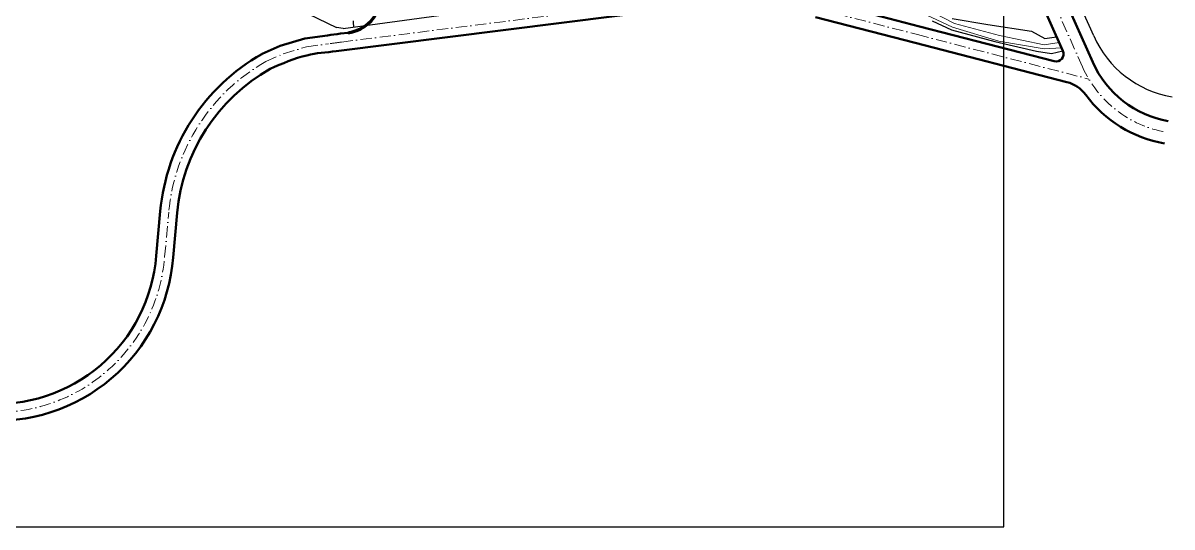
# Model space of a CAD drawing. Header units: metres. Extents: x -84 to 383, y -1857 to -1252.
# Drawn here: x 78.7 to 383.4, y -1856.8 to -1723.2 of the extents above; entities that cross this region are included whole.
import ezdxf

# ---------------------------------------------------------------- set-up
doc = ezdxf.new("R2010")
doc.units = ezdxf.units.M
doc.header["$MEASUREMENT"] = 0
doc.linetypes.add('13', pattern=[5, 3, -1, 0, -1])
for name, color, linetype in [('CONT-MNR', 34, 'Continuous'), ('OGR', 41, 'Continuous'), ('steni1', 6, 'Continuous')]:
    doc.layers.add(name, color=color, linetype=linetype)
for name, color, linetype, lineweight in [('new shit', 6, 'Continuous', 100), ('OS', 1, '13', 20), ('REG', 1, 'Continuous', 50), ('znaci_voda', 3, 'Continuous', 9)]:
    doc.layers.add(name, color=color, linetype=linetype, lineweight=lineweight)

msp = doc.modelspace()

# ---------------------------------------------------------------- linework, layer by layer
at = {"layer": 'CONT-MNR'}
for p, q in [((166.35, -1723.31), (166.31, -1722.65)), ((166.41, -1724.09), (166.35, -1723.31)), ((166.44, -1724.29), (166.41, -1724.09))]:
    msp.add_line(p, q, dxfattribs=at)
at = {"layer": 'new shit'}
msp.add_arc((163.64, -1715.88), 10, 277.2093, 24.2145, dxfattribs=at)
at = {"layer": 'OGR'}
for p, q in [((362.64, -1726.65), (352.94, -1704.92)), ((163.59, -1724.69), (250.11, -1712.76)), ((146.83, -1717.11), (161.79, -1724.4)), ((163.59, -1724.69), (161.79, -1724.4)), ((319.84, -1722.69), (324.94, -1725.03)), ((325.09, -1722.07), (334.57, -1723.64)), ((334.57, -1723.64), (346.17, -1725.41)), ((324.94, -1725.03), (336.39, -1728.14)), ((346.17, -1725.41), (349.65, -1727.36)), ((349.65, -1727.36), (352.81, -1726.87)), ((336.39, -1728.14), (347.43, -1730.72)), ((347.43, -1730.72), (351.42, -1731.32)), ((351.42, -1731.32), (354.49, -1730.63))]:
    msp.add_line(p, q, dxfattribs=at)
msp.add_arc((388.21, -1715.24), 28, 204.0544, 260.1298, dxfattribs=at)
at = {"layer": 'OS'}
for p, q in [((359.67, -1734.87), (347.61, -1707.85)), ((163.16, -1728.29), (250.75, -1717.21)), ((289.44, -1719.47), (315.89, -1726.32)), ((315.89, -1726.32), (361.34, -1738.08)), ((147.7, -1731.4), (153.89, -1729.55)), ((153.89, -1729.55), (159.72, -1728.75)), ((143.11, -1733.44), (147.7, -1731.4)), ((116.25, -1785.17), (117.33, -1773.35))]:
    msp.add_line(p, q, dxfattribs=at)
for centre, radius, start, end in [((200.81, -2025.92), 300, 97.2093, 97.8713), ((168.37, -1778.03), 51.25, 119.5261, 174.7586), ((387.06, -1722.64), 30, 204.0544, 260.1298), ((71.65, -1781.7), 44.73, 265.2734, 355.5588)]:
    msp.add_arc(centre, radius, start, end, dxfattribs=at)
at = {"layer": 'REG'}
for p, q in [((354.49, -1730.63), (344.86, -1709.06)), ((290, -1717.29), (316.46, -1724.14)), ((251.04, -1719.44), (161.72, -1730.74)), ((315.33, -1728.5), (288.87, -1721.65)), ((316.46, -1724.14), (352.16, -1733.38)), ((146.92, -1729.28), (153.41, -1727.35)), ((153.41, -1727.35), (159.42, -1726.52)), ((162.88, -1726.06), (164.89, -1725.81)), ((142.1, -1731.43), (146.92, -1729.28)), ((355.55, -1738.91), (315.33, -1728.5)), ((115.09, -1773.15), (114.01, -1784.98)), ((119.57, -1773.56), (118.49, -1785.36))]:
    msp.add_line(p, q, dxfattribs=at)
msp.add_lwpolyline([(382.43, -1749.24, -0.249677), (362.4, -1733.65), (350.35, -1706.65), (328.63, -1656.58), (325.71, -1648.28, -0.50683), (328.45, -1644.28), (343.51, -1643.8)], format="xyb", dxfattribs=at)
for centre, radius, start, end in [((200.81, -2025.92), 302.25, 97.2093, 97.8713), ((352.66, -1731.45), 2, 255.4863, 24.0544), ((168.37, -1778.03), 53.5, 119.5261, 174.7586), ((168.37, -1778.03), 53.5, 119.4074, 119.5261), ((168.37, -1778.03), 49, 119.5261, 174.7586), ((353.3, -1747.62), 9, 36.4996, 75.4863), ((387.06, -1722.64), 33, 216.4996, 260.1298), ((71.65, -1781.7), 46.98, 265.2462, 355.5394), ((71.65, -1781.7), 42.48, 265.3035, 355.5797)]:
    msp.add_arc(centre, radius, start, end, dxfattribs=at)
msp.add_spline([(144.22, -1735.4), (153.95, -1731.81), (161.72, -1730.74)], degree=3, dxfattribs=at)
at = {"layer": 'steni1'}
for p, q in [((338.82, -1856.82), (338.82, -1262.82)), ((-81.18, -1856.82), (338.82, -1856.82))]:
    msp.add_line(p, q, dxfattribs=at)
at = {"layer": 'znaci_voda'}
for p, q in [((316.24, -1718.47), (325.69, -1723.36)), ((325.16, -1724.38), (315.53, -1719.83)), ((337.49, -1728.07), (325.16, -1724.38)), ((325.69, -1723.36), (337.7, -1726.59)), ((337.7, -1726.59), (349.54, -1729)), ((349.5, -1730.08), (337.49, -1728.07)), ((354.13, -1729.83), (349.5, -1730.08)), ((349.54, -1729), (353.5, -1728.41))]:
    msp.add_line(p, q, dxfattribs=at)

doc.saveas('drawing.dxf')
